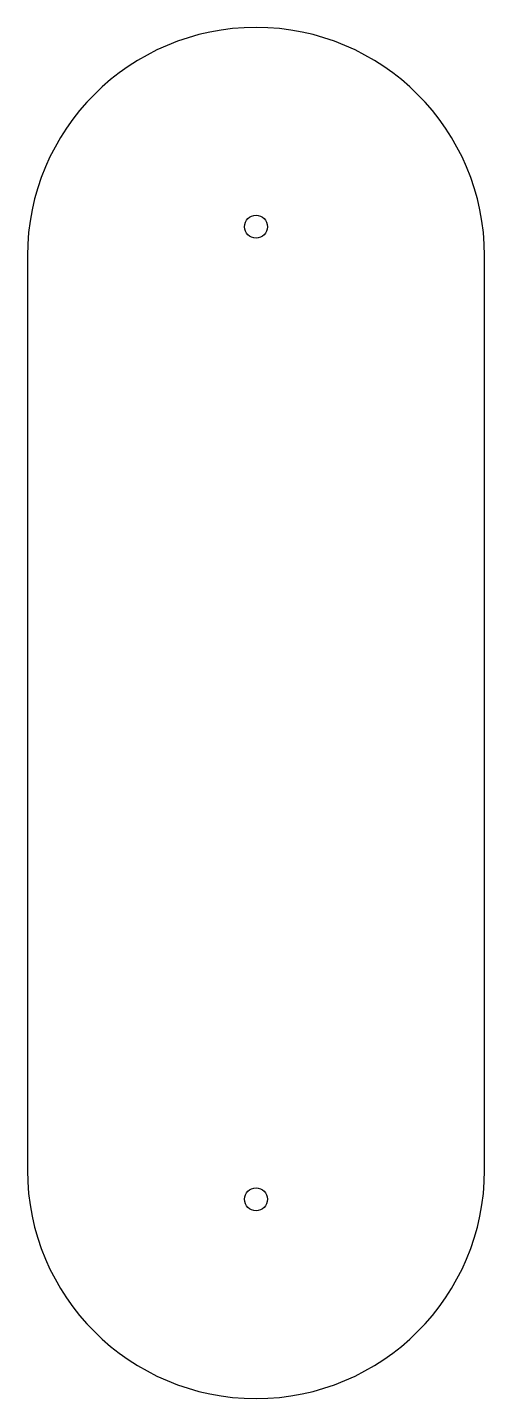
# Model space of a CAD drawing. Header units: millimetres. Extents: x -54 to -22.2, y -47.6 to 47.6.
import ezdxf

# ---------------------------------------------------------------- set-up
doc = ezdxf.new("R2010")
doc.units = ezdxf.units.MM

msp = doc.modelspace()

# ---------------------------------------------------------------- linework, layer by layer
at = {"color": 7, "linetype": 'Continuous', "lineweight": 25}
for p, q in [((-53.975, 31.75), (-53.975, -31.75)), ((-22.225, -31.75), (-22.225, 31.75))]:
    msp.add_line(p, q, dxfattribs=at)
for centre in [(-38.1, 33.782), (-38.1, -33.782)]:
    msp.add_circle(centre, 0.794, dxfattribs=at)
for centre, start, end in [((-38.1, 31.75), 0, 180), ((-38.1, -31.75), 180, 0)]:
    msp.add_arc(centre, 15.875, start, end, dxfattribs=at)

doc.saveas('drawing.dxf')
